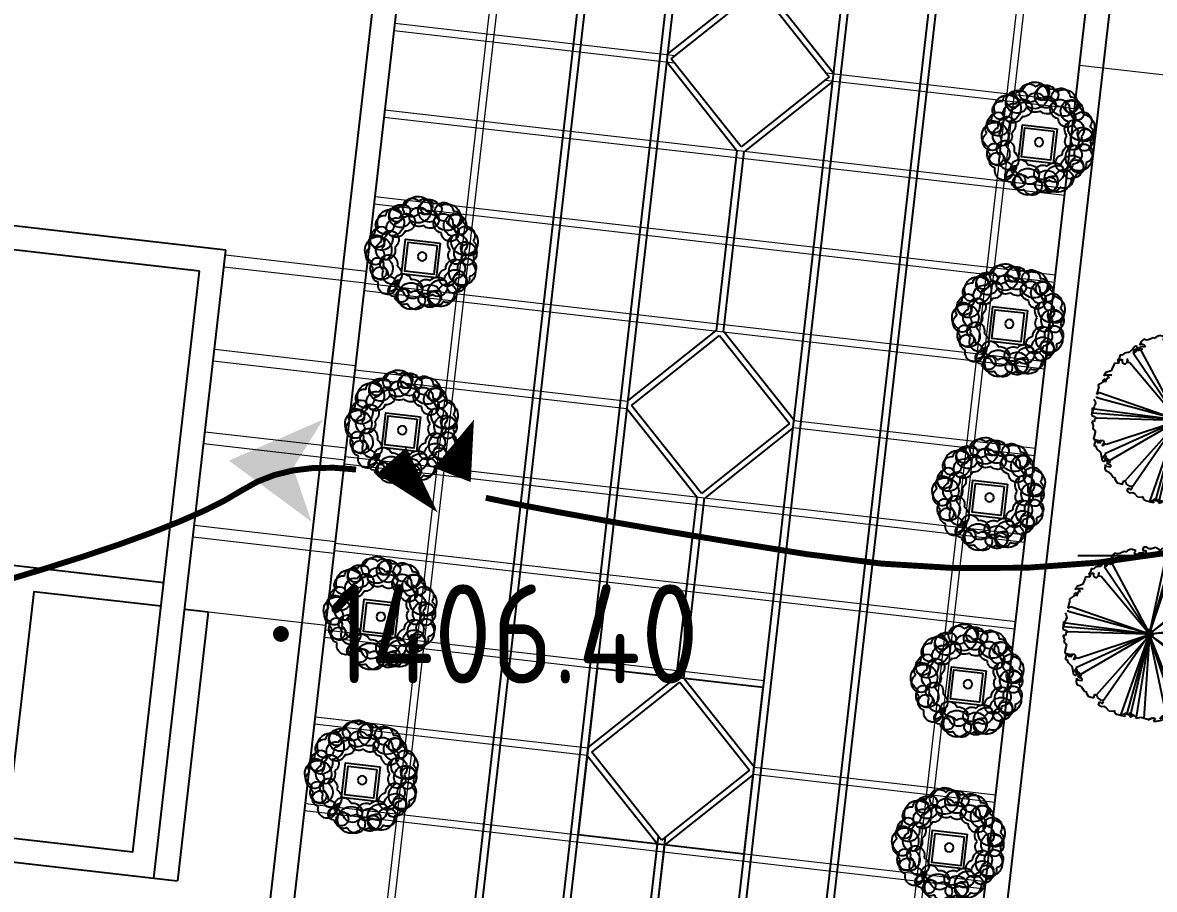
# Model space of a CAD drawing. Extents: x -2226 to 12369489, y -12501589 to 2275.
# Drawn here: x 5664000.35 to 5664028.94, y -6547815.84 to -6547793.95 of the extents above; entities that cross this region are included whole.
import ezdxf
from ezdxf.enums import TextEntityAlignment as Align

# ---------------------------------------------------------------- set-up
doc = ezdxf.new("R2010")
doc.units = 0
doc.header["$LTSCALE"] = 1000
doc.header["$MEASUREMENT"] = 0
doc.layers.get('0').update_dxf_attribs({"linetype": 'CONTINUOUS'})
for name, color, linetype in [('0-road', 33, 'CONTINUOUS'), ('0-tree', 93, 'CONTINUOUS'), ('PUB_DIM', 3, 'CONTINUOUS'), ('WALL', 2, 'CONTINUOUS'), ('周边地形图', 8, 'CONTINUOUS'), ('绿化', 3, 'CONTINUOUS'), ('铺地', 25, 'CONTINUOUS')]:
    doc.layers.add(name, color=color, linetype=linetype)
doc.layers.add('COLUMN', color=7, linetype='CONTINUOUS', lineweight=13)
doc.styles.get("Standard").update_dxf_attribs({"font": 'GBENOR', "bigfont": 'GBCBIG'})

# ---------------------------------------------------------------- blocks, each defined once
blk = doc.blocks.new('gc090')
for points in [[(1.066664264448598, 1.447248345289473, 0, 1, 0), (0.5202711593830847, 0.0485314846702292, 1, 1, 0)], [(-1.015866279920209, 0.4106730617907255, 1, 0, 0), (0.1514897088177749, -0.9020290652614376, 0, 0, 0)]]:
    blk.add_lwpolyline(points, format="xyseb")
blk = doc.blocks.new('ERE3R23')
at = {"layer": 'WALL', "color": 6, "ltscale": 10}
for p, q in [((3909156.657312316, -5838276.595618523), (3909156.657312316, -5831436.595620965)), ((3909756.657312316, -5831436.595620965), (3909156.657312316, -5831436.595620965)), ((3909756.657312316, -5838276.595618523), (3909156.657312316, -5838276.595618523))]:
    blk.add_line(p, q, dxfattribs=at)
at = {"layer": 'WALL', "ltscale": 10}
for points in [[(3909756.657312316, -5847396.595620965), (3953196.657312316, -5847396.595620965), (3953196.657312316, -5831436.595620965), (3909756.657312316, -5831436.595620965)], [(3910356.657312316, -5846796.595620965), (3952596.657312316, -5846796.595620965), (3952596.657312316, -5832036.595620965), (3910356.657312316, -5832036.595620965)]]:
    blk.add_lwpolyline(points, close=True, dxfattribs=at)
for points in [[(3910356.657312316, -5838276.595618523), (3913596.657311929, -5838276.595617685), (3913596.657311929, -5832036.595620967)], [(3910356.657312471, -5838876.595618521), (3914196.657311929, -5838876.595617531), (3914196.657311929, -5832036.595620967)]]:
    blk.add_lwpolyline(points, dxfattribs=at)
blk = doc.blocks.new('M_F22')
for centre, radius, start, end in [((-63.34145785952932, 1990.760850490929), 399.1434447293365, 151.7015353360427, 229.7405671459406), ((-591.4700567926375, 1890.7689324151), 338.912409155523, 322.8639188083236, 58.57818367365975), ((523.0495755705887, 1763.658167623376), 485.6592443762568, 130.7089921054097, 219.10644217024), ((-283.6855240719487, 1835.547834289187), 572.5796647333053, 318.6570906337551, 31.15834364189467), ((661.9452475016843, 1865.323811889553), 306.5997425824958, 123.4612985024885, 215.4329496141702), ((307.0461035851295, 1931.439310665169), 265.5436950263019, 293.311450122148, 45.58279799451165), ((1256.882555320011, 1577.796670088006), 399.1434447293365, 111.7015353360428, 189.7405671459405), ((788.0390108358953, 1840.67293641057), 338.912409155523, 282.8639188083236, 18.57818367365972), ((-744.959601780316, 1661.440270665494), 485.6592443762568, 170.7089921054097, 259.10644217024), ((-1409.164328765506, 1197.951623940767), 572.5796647333053, 358.6570906337551, 71.15834364189467), ((-703.9087605633866, 1828.601089484451), 306.5997425824958, 163.4612985024885, 255.4329496141703), ((-1018.275501261847, 1651.123727326208), 265.5436950263019, 333.3114501221481, 85.58279799451168), ((-242.4975517759194, 1523.051748929007), 416.5522836812144, 160.5035450346598, 255.3284718856752), ((-683.6926049407666, 1289.293141864633), 375.9275563291936, 333.2487959694927, 82.58322095084212), ((819.0034097671414, 1334.670028943961), 416.5522836812144, 120.5035450346597, 215.3284718856752), ((330.7712544366623, 1439.195260583816), 375.9275563291936, 293.2487959694926, 42.58322095084213), ((1560.105357205579, 1026.901031033063), 485.6592443762568, 90.70899210540966, 179.1064421702401), ((988.3202039083372, 1600.531037027409), 572.5796647333053, 278.6570906337551, 351.1583436418947), ((-1680.436397550544, 1042.413355320619), 338.912409155523, 2.863918808323603, 98.57818367365977), ((-1340.139985314486, 1458.48612796182), 399.1434447293365, 191.7015353360428, 269.7405671459406), ((1731.855031222188, 1015.501016172507), 306.5997425824958, 83.46129850248845, 175.4329496141702), ((1502.484737607268, 1294.273199342584), 265.5436950263019, 253.311450122148, 5.582797994511651), ((-1861.492169144945, -13.91924038396973), 572.5796647333053, 38.6570906337551, 111.1583436418946), ((-1650.606588224796, 768.076230950115), 485.6592443762568, 210.7089921054097, 299.1064421702401), ((-1853.347368535502, 584.4892262284848), 265.5436950263019, 13.31145012214801, 125.5827979945117), ((-1726.608723049899, 922.5158190856893), 306.5997425824958, 203.4612985024885, 295.4329496141703), ((-1364.461782560134, 522.3766567105631), 375.9275563291936, 13.24879596949258, 122.5832209508421), ((-1176.743899876633, 985.0408526290413), 416.5522836812144, 200.5035450346598, 295.3284718856752), ((1511.070887328209, 508.0415937736834), 416.5522836812144, 80.50354503465977, 175.3284718856751), ((1204.250881684096, 901.9421470038797), 375.9275563291936, 253.2487959694925, 2.583220950842076), ((2002.784565676087, 412.8241167091037), 399.1434447293365, 71.70153533604275, 149.7405671459405), ((1812.603180881673, 915.5658414856733), 338.912409155523, 242.8639188083236, 338.5781836736597), ((-1969.320557950446, -307.438791260196), 338.912409155523, 42.8639188083236, 138.5781836736597), ((1880.957817603452, -204.0942863641103), 485.6592443762568, 50.70899210540971, 139.10644217024), ((1811.667238714257, 602.868204357961), 572.5796647333053, 238.6570906337551, 311.1583436418947), ((-1976.084805672904, 230.0297618530894), 399.1434447293365, 231.7015353360428, 309.7405671459406), ((-1392.996813633395, -502.7054468482528), 375.9275563291936, 53.2487959694926, 162.5832209508421), ((-1546.59138543942, -27.62138162141491), 416.5522836812144, 240.5035450346598, 335.3284718856752), ((1509.878816726235, -570.044925083479), 416.5522836812144, 40.50354503465976, 135.3284718856751), ((1528.035451253494, -71.07949757117603), 375.9275563291936, 213.2487959694925, 322.5832209508421), ((2005.197912573898, -323.2257669405809), 306.5997425824958, 43.46129850248848, 135.4329496141702), ((2008.681378621226, 37.76249749718409), 265.5436950263019, 213.311450122148, 325.5827979945117), ((-1807.430090205194, -769.3740554932301), 265.5436950263019, 53.31145012214799, 165.5827979945116), ((-1927.621960637076, -428.9646316283178), 306.5997425824958, 243.4612985024885, 335.4329496141703), ((-1429.019821572033, -1233.016913520245), 572.5796647333053, 78.65709063375512, 151.1583436418946), ((-1770.12909401386, -498.4189892384019), 485.6592443762568, 250.7089921054097, 339.10644217024), ((-755.9458408475948, -1306.305860864071), 375.9275563291936, 93.24879596949259, 202.5832209508421), ((-1178.984259485183, -1041.099040416142), 416.5522836812144, 280.5035450346598, 15.32847188567515), ((1335.476523908404, -1353.33139443172), 485.6592443762568, 10.70899210540965, 99.10644217024), ((1801.102351632984, -690.6231373395566), 572.5796647333053, 198.6570906337551, 271.1583436418947), ((1825.348733228715, -959.0532045076396), 399.1434447293365, 31.70153533604279, 109.7405671459405), ((2002.817491363352, -451.6844622521457), 338.912409155523, 202.8639188083235, 298.5781836736597), ((-1322.950429105582, -1527.176686733568), 338.912409155523, 82.86391880832356, 178.5781836736597), ((-1673.610269904053, -1119.799862553904), 399.1434447293365, 271.7015353360428, 349.7405671459406), ((-314.1059039597494, -1888.912044869343), 572.5796647333053, 118.657090633755, 191.1583436418947), ((-1047.601210358003, -1545.438200871998), 485.6592443762568, 290.7089921054097, 19.10644217024007), ((248.6079063411708, -1512.411020285057), 375.9275563291936, 133.2487959694925, 242.5832209508421), ((-245.9299819864427, -1581.174662973339), 416.5522836812144, 320.5035450346597, 55.32847188567521), ((1150.622564661866, -1024.582030306177), 375.9275563291936, 173.2487959694926, 282.5832209508421), ((815.9849811374115, -1395.140863893161), 416.5522836812144, 0.5035450346598049, 95.32847188567516), ((1588.780992609066, -1250.157471742554), 265.5436950263019, 173.3114501221479, 285.5827979945117), ((1354.073718600524, -1524.45139683185), 306.5997425824958, 3.461298502488472, 95.43294961417021), ((-902.0088718942461, -1776.978441917876), 265.5436950263019, 93.31145012214799, 205.5827979945117), ((-1212.892146021509, -1593.467539114485), 306.5997425824958, 283.4612985024885, 15.43294961417022), ((-43.76977786599672, -2046.071412853038), 338.912409155523, 122.8639188083236, 218.5781836736599), ((-574.2475754203368, -1959.402461765407), 399.1434447293365, 311.7015353360428, 29.74056714594054), ((439.2596363933662, -1966.854642141683), 265.5436950263019, 133.311450122148, 245.5827979945116), ((83.15069729284369, -2026.109051828811), 306.5997425824958, 323.4612985024885, 55.43294961417029), ((961.5689707017407, -1674.704013214054), 572.5796647333053, 158.6570906337551, 231.1583436418947), ((178.8982364843505, -1883.069478553792), 485.6592443762568, 330.7089921054097, 59.10644217024003), ((1269.678553103553, -1621.326361720988), 338.912409155523, 162.8639188083236, 258.5781836736597), ((807.599255818026, -1895.91864851171), 399.1434447293365, 351.7015353360428, 69.7405671459406)]:
    blk.add_arc(centre, radius, start, end)
at = {"width": 0.8, "flags": 9}
for tag in ['XSIZE', 'YSIZE']:
    blk.add_attdef(tag, (0, 0), '', height=0.5, dxfattribs=at)
blk = doc.blocks.new('A$C09D159C6')
at = {"layer": '绿化'}
blk.add_circle((1903.101932018995, 1788.227342456579), 148.333194732666, dxfattribs=at)
at = {"layer": '绿化', "xscale": 0.8, "yscale": 0.8, "zscale": 0.8}
blk.add_blockref('M_F22', (1778.763740301132, 1805.930220544338), dxfattribs=at)
blk = doc.blocks.new('A$C524062A7')
at = {"layer": '铺地', "elevation": -60360.85921446711}
for points in [[(1498.776501953602, 1129.674782216549), (2674.560719698668, 1369.531975567341), (2434.703526347876, 2545.31619335711), (1258.919308573007, 2305.458999976516)], [(1576.770420640707, 1247.64489980042), (2556.590602070093, 1447.525894269347), (2356.709607601166, 2427.346075743437), (1376.889426141977, 2227.465081274509)]]:
    blk.add_lwpolyline(points, close=True, dxfattribs=at)
at = {"layer": '绿化'}
blk.add_blockref('A$C09D159C6', (0.0035800039768219, -0.0011771768331528, -60360.85921446711), dxfattribs=at)
blk = doc.blocks.new('wqeqweq')
at = {"layer": '0-tree', "color": 76}
for p, q in [((164421.3366573162, -121680.9887947241), (164338.7342373141, -121701.6253756217)), ((164338.7342373141, -121701.6253756217), (164338.7342373141, -121784.1701904955)), ((164338.7342373141, -121784.1701904955), (164390.3594534814, -121784.1701904955)), ((164390.3594534814, -121784.1701904955), (164411.0100584817, -121753.2168278852)), ((164411.0100584817, -121753.2168278852), (164441.9872623171, -121815.1250618484)), ((164483.2884723181, -121701.6253756217), (164421.3366573162, -121680.9887947241)), ((164545.2428799883, -121691.3070851707), (164483.2884723181, -121701.6253756217)), ((164638.1718988256, -121629.3988512032), (164545.2428799883, -121691.3070851707)), ((164741.4275164969, -121650.0354321051), (164638.1718988256, -121629.3988512032)), ((164762.0781214977, -121680.9887947241), (164741.4275164969, -121650.0354321051)), ((164803.3793314994, -121608.7622702969), (164762.0781214977, -121680.9887947241)), ((164855.0071403344, -121598.4439798503), (164803.3793314994, -121608.7622702969)), ((164978.9107703382, -121598.4439798503), (164855.0071403344, -121598.4439798503)), ((165083.5171683241, -123762.9735811122), (164947.9361591717, -121608.7622702969)), ((164947.9361591717, -121608.7622702969), (164968.5867641726, -121650.0354321051)), ((164968.5867641726, -121650.0354321051), (165030.5385791739, -121660.3537225604)), ((165061.5157830093, -121608.7622702969), (164978.9107703382, -121598.4439798503)), ((165030.5385791739, -121660.3537225604), (165061.5157830093, -121691.3070851707)), ((165040.8651780085, -121639.7171416585), (165061.5157830093, -121608.7622702969)), ((165040.8651780085, -121691.3070851707), (165040.8651780085, -121639.7171416585)), ((165092.4929868447, -121680.9887947241), (165040.8651780085, -121691.3070851707)), ((165061.5157830093, -121691.3070851707), (165092.4929868447, -121691.3070851707)), ((165083.5171683241, -123762.9735811122), (165185.4220056814, -121629.3988512032)), ((165092.4929868447, -121691.3070851707), (165083.5171683241, -123762.9735811122)), ((165123.4675980106, -121660.3537225604), (165092.4929868447, -121680.9887947241)), ((165154.444801846, -121691.3070851707), (165123.4675980106, -121660.3537225604)), ((165144.1182030114, -121732.580246979), (165154.444801846, -121691.3070851707)), ((165185.4220056814, -121629.3988512032), (165257.7004195173, -121680.9887947241)), ((165257.7004195173, -121680.9887947241), (165195.7460118466, -121701.6253756217)), ((165195.7460118466, -121701.6253756217), (165247.3738206827, -121711.943666077)), ((165247.3738206827, -121711.943666077), (165329.9788333538, -121670.6705042688)), ((165329.9788333538, -121670.6705042688), (165350.629438354, -121650.0354321051)), ((165350.629438354, -121650.0354321051), (165453.8824633576, -121701.6253756217)), ((165453.8824633576, -121701.6253756217), (165515.8368710278, -121701.6253756217)), ((165515.8368710278, -121701.6253756217), (165536.4874760281, -121701.6253756217)), ((165536.4874760281, -121701.6253756217), (165660.3936987007, -121701.6253756217)), ((165722.3455137021, -121753.2168278852), (165639.7430936999, -121680.9887947241)), ((165639.7430936999, -121680.9887947241), (165732.6721125372, -121753.2168278852)), ((165660.3936987007, -121701.6253756217), (165722.3455137021, -121753.2168278852)), ((165732.6721125372, -121753.2168278852), (165753.3227175375, -121773.8519000446)), ((165753.3227175375, -121773.8519000446), (165804.9505263737, -121773.8519000446)), ((165804.9505263737, -121773.8519000446), (165784.2973287034, -121691.3070851707)), ((165784.2973287034, -121691.3070851707), (165856.5757425399, -121711.943666077)), ((165856.5757425399, -121711.943666077), (165980.4819652126, -121773.8519000446)), ((165980.4819652126, -121773.8519000446), (166032.1097740482, -121897.6698767223)), ((163688.2285127876, -122042.1229255636), (163646.9273027864, -122104.0326682781)), ((163760.5069266234, -122042.1229255636), (163688.2285127876, -122042.1229255636)), ((163812.1347354591, -122021.4863446617), (163760.5069266234, -122042.1229255636)), ((163905.0637542964, -121938.9415297922), (163812.1347354591, -122021.4863446617)), ((163967.0155692982, -121938.9415297922), (163905.0637542964, -121938.9415297922)), ((164049.6205819687, -121835.7616427547), (163967.0155692982, -121907.9881671732)), ((163967.0155692982, -121907.9881671732), (163967.0155692982, -121938.9415297922)), ((164142.549600806, -121835.7616427547), (164049.6205819687, -121835.7616427547)), ((164183.8508108071, -121835.7616427547), (164142.549600806, -121835.7616427547)), ((164163.2002058068, -121856.3967149184), (164183.8508108071, -121835.7616427547)), ((164173.5268046409, -121928.6247480795), (164163.2002058068, -121856.3967149184)), ((164245.802625809, -121918.3064576286), (164173.5268046409, -121928.6247480795)), ((164266.4558234782, -121877.0332958203), (164245.802625809, -121918.3064576286)), ((164380.0354473157, -121835.7616427547), (164266.4558234782, -121877.0332958203)), ((164421.3366573162, -121856.3967149184), (164380.0354473157, -121835.7616427547)), ((164441.9872623171, -121815.1250618484), (164421.3366573162, -121825.4433523038)), ((164421.3366573162, -121825.4433523038), (164421.3366573162, -121856.3967149184)), ((166310.8968305589, -121990.532982047), (165083.5171683241, -123762.9735811122)), ((165083.5171683241, -123762.9735811122), (166383.1752443954, -122062.7595064699)), ((166032.1097740482, -121897.6698767223), (165928.8541563763, -121794.4884809465)), ((165928.8541563763, -121794.4884809465), (165959.8313602118, -121877.0332958203)), ((165959.8313602118, -121877.0332958203), (166063.086977883, -121918.3064576286)), ((166063.086977883, -121918.3064576286), (166176.6666017211, -121980.2146915961)), ((166176.6666017211, -121980.2146915961), (166197.3172067214, -121959.5781106942)), ((166197.3172067214, -121959.5781106942), (166310.8968305589, -121990.532982047)), ((166300.5728243927, -122031.8046351127), (166228.2944105568, -121969.8964011451)), ((166228.2944105568, -121969.8964011451), (166228.2944105568, -122021.4863446617)), ((166228.2944105568, -122021.4863446617), (166310.8968305589, -122104.0326682781)), ((166331.5474355597, -122093.7143778228), (166300.5728243927, -122031.8046351127)), ((166383.1752443954, -122062.7595064699), (166383.1752443954, -122145.3043213438)), ((163492.0438762789, -122351.6671128909), (163430.092061277, -122465.1652903794)), ((163533.3476789483, -122269.1222980214), (163492.0438762789, -122351.6671128909)), ((163512.6944812797, -122372.3021850503), (163584.9728951157, -122331.030531989)), ((163584.9728951157, -122258.8040075661), (163533.3476789483, -122269.1222980214)), ((163533.3476789483, -122454.8485086667), (163646.9273027864, -122279.4405884724)), ((163584.9728951157, -122331.030531989), (163584.9728951157, -122258.8040075661)), ((163646.9273027864, -122351.6671128909), (163595.2994939508, -122361.9854033462)), ((163646.9273027864, -122104.0326682781), (163626.2766977856, -122207.2125553069)), ((163626.2766977856, -122207.2125553069), (163646.9273027864, -122165.9409022413)), ((163646.9273027864, -122165.9409022413), (163708.8791177878, -122176.2591926967)), ((163646.9273027864, -122279.4405884724), (165083.5171683241, -123762.9735811122)), ((163729.5297227881, -122289.7573701808), (163646.9273027864, -122351.6671128909)), ((163760.5069266234, -122227.8491362132), (163657.2513089521, -122238.1674266642)), ((163657.2513089521, -122238.1674266642), (163657.2513089521, -122269.1222980214)), ((163657.2513089521, -122269.1222980214), (163657.2513089521, -122289.7573701808)), ((163657.2513089521, -122289.7573701808), (163729.5297227881, -122289.7573701808)), ((163708.8791177878, -122176.2591926967), (163770.833525458, -122186.5774831476)), ((163770.833525458, -122186.5774831476), (163760.5069266234, -122227.8491362132)), ((166310.8968305589, -122104.0326682781), (166434.8030532311, -122186.5774831476)), ((166465.7802570659, -122165.9409022413), (166331.5474355597, -122093.7143778228)), ((166383.1752443954, -122145.3043213438), (166465.7802570659, -122186.5774831476)), ((166434.8030532311, -122186.5774831476), (166527.7320720678, -122279.4405884724)), ((166486.4308620673, -122196.894264856), (166465.7802570659, -122165.9409022413)), ((166465.7802570659, -122186.5774831476), (166558.7092759032, -122248.4857171151)), ((166569.0332820689, -122217.5308457623), (166486.4308620673, -122196.894264856)), ((166527.7320720678, -122279.4405884724), (166600.0104859043, -122310.3939510871)), ((166558.7092759032, -122248.4857171151), (166569.0332820689, -122217.5308457623)), ((166600.0104859043, -122310.3939510871), (166630.9876897396, -122289.7573701808)), ((166630.9876897396, -122289.7573701808), (166775.544517412, -122403.2570564075)), ((163275.2112274384, -122578.6649766018), (163223.5834186022, -122578.6649766018)), ((163223.5834186022, -122578.6649766018), (163223.5834186022, -122681.8463723819)), ((163316.512437439, -122516.7567426386), (163275.2112274384, -122578.6649766018)), ((163399.1148574422, -122475.4835808304), (163316.512437439, -122516.7567426386)), ((163430.092061277, -122465.1652903794), (163399.1148574422, -122475.4835808304)), ((163450.7426662779, -122650.891501029), (163419.7654624425, -122630.2564288609)), ((163419.7654624425, -122630.2564288609), (163440.4186601116, -122712.8012437348)), ((163553.9982839491, -122434.2119277648), (163512.6944812797, -122372.3021850503)), ((165083.5171683241, -123762.9735811122), (163533.3476789483, -122454.8485086667)), ((163584.9728951157, -122392.9387659566), (163553.9982839491, -122434.2119277648)), ((163595.2994939508, -122361.9854033462), (163584.9728951157, -122392.9387659566)), ((166775.544517412, -122403.2570564075), (166806.5191285785, -122527.0750330895)), ((166806.5191285785, -122527.0750330895), (166909.7747462504, -122692.1646628328)), ((163140.9784059318, -122867.5725830315), (163120.3278009309, -122991.3890509666)), ((163244.234023603, -122805.6643490596), (163140.9784059318, -122826.2994212189)), ((163140.9784059318, -122826.2994212189), (163140.9784059318, -122867.5725830315)), ((163244.234023603, -122712.8012437348), (163192.6062147674, -122712.8012437348)), ((163192.6062147674, -122712.8012437348), (163244.234023603, -122805.6643490596)), ((163202.932813602, -122743.7546063494), (163306.1858386049, -122671.5280819266)), ((163223.5834186022, -122681.8463723819), (163202.932813602, -122743.7546063494)), ((163244.234023603, -122774.7094777067), (163244.234023603, -122712.8012437348)), ((163306.1858386049, -122671.5280819266), (163326.8364436057, -122754.0728968004)), ((163326.8364436057, -122754.0728968004), (163409.4414562768, -122774.7094777067)), ((163409.4414562768, -122774.7094777067), (163450.7426662779, -122702.4829532838)), ((163440.4186601116, -122712.8012437348), (163512.6944812797, -122702.4829532838)), ((163450.7426662779, -122702.4829532838), (163450.7426662779, -122650.891501029)), ((163512.6944812797, -122702.4829532838), (165083.5171683241, -123762.9735811122)), ((166909.7747462504, -122692.1646628328), (166858.1469374142, -122671.5280819266)), ((166858.1469374142, -122671.5280819266), (166858.1469374142, -122692.1646628328)), ((166858.1469374142, -122692.1646628328), (166899.4481474152, -122795.3460586086)), ((166899.4481474152, -122795.3460586086), (166920.098752416, -122815.9811307679)), ((166920.098752416, -122815.9811307679), (166982.0531600863, -122754.0728968004)), ((166971.7265612522, -122898.5259456418), (166930.4253512507, -122785.0277681576)), ((167044.0049750882, -122970.7539788029), (166971.7265612522, -122898.5259456418)), ((166982.0531600863, -122754.0728968004), (167013.0277712534, -122805.6643490596)), ((167013.0277712534, -122805.6643490596), (167033.6809689225, -122877.8908734781)), ((167033.6809689225, -122877.8908734781), (167044.0049750882, -123001.7073414132)), ((162996.4215782588, -123115.2070276486), (162975.7709732585, -123208.0701329691)), ((162975.7709732585, -123208.0701329691), (162986.0975720931, -123177.1152616118)), ((162986.0975720931, -123177.1152616118), (163161.6290109326, -123135.8436085462)), ((163120.3278009309, -123032.6622127748), (162996.4215782588, -123115.2070276486)), ((163161.6290109326, -123135.8436085462), (163037.7253809288, -123166.7969711608)), ((163037.7253809288, -123166.7969711608), (163110.0012020963, -123208.0701329691)), ((163110.0012020963, -123208.0701329691), (163099.6771959306, -123239.0250043263)), ((163120.3278009309, -122991.3890509666), (163120.3278009309, -123032.6622127748)), ((165083.5171683241, -123762.9735811122), (167044.0049750882, -122970.7539788029)), ((167147.2605927601, -123084.252156287), (165083.5171683241, -123762.9735811122)), ((167044.0049750882, -123001.7073414132), (167064.655580089, -123084.252156287)), ((167064.655580089, -123084.252156287), (167126.6099877593, -123094.570446738)), ((167126.6099877593, -123104.8887371933), (167085.3061850898, -123197.7518425181)), ((167085.3061850898, -123197.7518425181), (167126.6099877593, -123228.706713871)), ((167126.6099877593, -123094.570446738), (167147.2605927601, -123084.252156287)), ((162996.4215782588, -123362.8414722614), (162893.1685532563, -123476.3411584881)), ((162893.1685532563, -123476.3411584881), (162924.1431644229, -123507.296029841)), ((163017.0721832596, -123269.9783669366), (162975.7709732585, -123321.5698191958)), ((162975.7709732585, -123321.5698191958), (162996.4215782588, -123362.8414722614)), ((163048.0493870944, -123352.5231818104), (163017.0721832596, -123269.9783669366)), ((163058.375985929, -123259.6600764856), (163048.0493870944, -123352.5231818104)), ((163099.6771959306, -123239.0250043263), (163058.375985929, -123239.0250043263)), ((163058.375985929, -123239.0250043263), (163058.375985929, -123259.6600764856)), ((167126.6099877593, -123228.706713871), (167167.9111977608, -123249.3417860303)), ((167167.9111977608, -123249.3417860303), (167136.9339939255, -123373.1597627167)), ((167136.9339939255, -123373.1597627167), (167157.5845989263, -123424.749706229)), ((167157.5845989263, -123424.749706229), (167167.9111977608, -123538.24939246)), ((167281.4908215979, -123445.3862871352), (167167.9111977608, -123589.8408447148)), ((167178.2377965949, -123455.7045775862), (167281.4908215979, -123445.3862871352)), ((167178.2377965949, -123558.8859733619), (167178.2377965949, -123455.7045775862)), ((162924.1431644229, -123507.296029841), (162924.1431644229, -123631.1124977804)), ((162924.1431644229, -123631.1124977804), (162924.1431644229, -123703.3390222033)), ((162924.1431644229, -123703.3390222033), (162986.0975720931, -123641.4307882314)), ((162955.1203682577, -123785.8838370728), (162944.7937694231, -123754.9304744581)), ((165083.5171683241, -123762.9735811122), (162955.1203682577, -123785.8838370728)), ((165083.5171683241, -123762.9735811122), (162955.1203682577, -124188.2911297249)), ((162975.7709732585, -124074.7914434982), (165083.5171683241, -123762.9735811122)), ((162986.0975720931, -123641.4307882314), (165083.5171683241, -123762.9735811122)), ((165040.5877624735, -123787.6128560634), (163064.9665493835, -124290.4782641464)), ((163512.6944812797, -124848.651157445), (165083.5171683241, -123788.1605296166)), ((165083.5171683241, -123788.1605296166), (163533.3476789483, -125096.2856020622)), ((163646.9273027864, -125271.6935222564), (165083.5171683241, -123788.1605296166)), ((165105.8193031917, -123778.2993881646), (164211.1982786724, -125622.1397207195)), ((165083.5171683241, -123788.1605296166), (164947.9361591717, -125942.3718404319)), ((165092.4929868447, -125859.8270255581), (165083.5171683241, -123788.1605296166)), ((165083.5171683241, -123788.1605296166), (165185.4220056814, -125921.7352595256)), ((166310.8968305589, -125560.6011286818), (165083.5171683241, -123788.1605296166)), ((165083.5171683241, -123788.1605296166), (166383.1752443954, -125488.3746042589)), ((167147.2605927601, -124466.8819544418), (165083.5171683241, -123788.1605296166)), ((165083.5171683241, -123788.1605296166), (167044.0049750882, -124580.380131926)), ((165087.1806089854, -123778.2993881646), (165534.4911212447, -125864.2612199739)), ((167167.9111977608, -123538.24939246), (167136.9339939255, -123662.0673691377)), ((167136.9339939255, -123662.0673691377), (167167.9111977608, -123672.3856595887)), ((167167.9111977608, -123672.3856595887), (167178.2377965949, -123558.8859733619)), ((167167.9111977608, -123589.8408447148), (167188.5618027611, -123672.3856595887)), ((167188.5618027611, -123672.3856595887), (167260.8402165976, -123796.2021275281)), ((162893.1685532563, -123837.475289332), (162934.4697632575, -123878.7469423976)), ((162955.1203682577, -124095.4280244001), (162913.8191582566, -124064.4731530428)), ((162913.8191582566, -124064.4731530428), (162934.4697632575, -124157.3362583676)), ((162934.4697632575, -123878.7469423976), (162965.4469670928, -123950.9749755631)), ((162955.1203682577, -124023.2014999816), (162944.7937694231, -124074.7914434982)), ((162944.7937694231, -124074.7914434982), (162975.7709732585, -124074.7914434982)), ((162965.4469670928, -123950.9749755631), (162955.1203682577, -123992.2466286243)), ((162955.1203682577, -123992.2466286243), (162955.1203682577, -124023.2014999816)), ((165077.8625582167, -123824.8622014307), (164425.5341876996, -125733.8877568214)), ((165087.1806089854, -123796.9248152196), (166056.3538176588, -125631.4531886182)), ((165087.1806089854, -123806.2367743714), (165338.793906424, -125882.8851382906)), ((167260.8402165976, -123796.2021275281), (167157.5845989263, -123889.0652328486)), ((167157.5845989263, -123889.0652328486), (167167.9111977608, -123992.2466286243)), ((167167.9111977608, -123992.2466286243), (167260.8402165976, -124012.8832095262)), ((167260.8402165976, -124012.8832095262), (167260.8402165976, -124085.1097339491)), ((162934.4697632575, -124157.3362583676), (162944.7937694231, -124250.1993636924)), ((162944.7937694231, -124250.1993636924), (163017.0721832596, -124260.5176541434)), ((162955.1203682577, -124147.0179679167), (162955.1203682577, -124095.4280244001)), ((162955.1203682577, -124188.2911297249), (162955.1203682577, -124147.0179679167)), ((163017.0721832596, -124260.5176541434), (163079.0265909298, -124281.1542350497)), ((163089.3505970956, -124291.4725255006), (163048.0493870944, -124301.790815956)), ((163048.0493870944, -124301.790815956), (163058.375985929, -124394.6524125338)), ((163079.0265909298, -124281.1542350497), (163089.3505970956, -124291.4725255006)), ((167167.9111977608, -124167.6545488229), (167136.9339939255, -124177.9728392695)), ((167136.9339939255, -124177.9728392695), (167136.9339939255, -124343.0624690172)), ((167136.9339939255, -124343.0624690172), (167157.5845989263, -124343.0624690172)), ((167157.5845989263, -124343.0624690172), (167219.5390065965, -124312.10759766)), ((167260.8402165976, -124085.1097339491), (167167.9111977608, -124167.6545488229)), ((167219.5390065965, -124312.10759766), (167178.2377965949, -124415.2889934401)), ((163027.3987820942, -124384.3356308254), (162996.4215782588, -124404.9707029848)), ((162996.4215782588, -124404.9707029848), (163058.375985929, -124487.5155178586)), ((163058.375985929, -124394.6524125338), (163027.3987820942, -124384.3356308254)), ((163058.375985929, -124487.5155178586), (163068.6999920953, -124570.0603327281)), ((163068.6999920953, -124570.0603327281), (163099.6771959306, -124570.0603327281)), ((163099.6771959306, -124570.0603327281), (163140.9784059318, -124601.0152040853)), ((163140.9784059318, -124601.0152040853), (163151.3050047658, -124642.2883658935)), ((163151.3050047658, -124642.2883658935), (163151.3050047658, -124735.1514712183)), ((167044.0049750882, -124580.380131926), (166971.7265612522, -124652.608165087)), ((167033.6809689225, -124673.2432372508), (167044.0049750882, -124549.4267693157)), ((167044.0049750882, -124549.4267693157), (167064.655580089, -124466.8819544418)), ((167064.655580089, -124466.8819544418), (167126.6099877593, -124456.5636639909)), ((167136.9339939255, -124446.243864793), (167095.6327839244, -124425.6072838911)), ((167095.6327839244, -124425.6072838911), (167095.6327839244, -124487.5155178586)), ((167126.6099877593, -124456.5636639909), (167147.2605927601, -124466.8819544418)), ((167178.2377965949, -124415.2889934401), (167136.9339939255, -124446.243864793)), ((163151.3050047658, -124735.1514712183), (163161.6290109326, -124817.6962860878)), ((163161.6290109326, -124817.6962860878), (163357.8136474406, -124807.3779956368)), ((163223.5834186022, -124869.287738347), (163202.932813602, -124807.3795043794)), ((163202.932813602, -124807.3795043794), (163306.1858386049, -124879.6060288023)), ((163223.5834186022, -124972.4691341271), (163223.5834186022, -124869.287738347)), ((163306.1858386049, -124879.6060288023), (163326.8364436057, -124797.0612139284)), ((163326.8364436057, -124797.0612139284), (163409.4414562768, -124776.4246330222)), ((163357.8136474406, -124807.3779956368), (163337.1630424403, -124879.6045200597)), ((163409.4414562768, -124776.4246330222), (163450.7426662779, -124848.651157445)), ((163419.7654624425, -124920.8776818679), (163440.4186601116, -124838.3328669941)), ((163450.7426662779, -124900.2426096998), (163419.7654624425, -124920.8776818679)), ((163440.4186601116, -124838.3328669941), (163512.6944812797, -124848.651157445)), ((163450.7426662779, -124848.651157445), (163450.7426662779, -124900.2426096998)), ((166806.5191285785, -125024.0590776393), (166909.7747462504, -124858.969447896)), ((166858.1469374142, -124858.969447896), (166899.4481474152, -124755.7880521202)), ((166909.7747462504, -124858.969447896), (166858.1469374142, -124879.6060288023)), ((166858.1469374142, -124879.6060288023), (166858.1469374142, -124858.969447896)), ((166899.4481474152, -124755.7880521202), (166920.098752416, -124735.1529799609)), ((166920.098752416, -124735.1529799609), (166982.0531600863, -124797.0612139284)), ((166971.7265612522, -124652.608165087), (166930.4253512507, -124766.1063425712)), ((166982.0531600863, -124797.0612139284), (167013.0277712534, -124745.4697616693)), ((167013.0277712534, -124745.4697616693), (167033.6809689225, -124673.2432372508)), ((163275.2112274384, -124972.4691341271), (163223.5834186022, -124972.4691341271)), ((163316.512437439, -125034.3773680903), (163275.2112274384, -124972.4691341271)), ((163399.1148574422, -125075.6505298985), (163316.512437439, -125034.3773680903)), ((163430.092061277, -125085.9688203494), (163399.1148574422, -125075.6505298985)), ((163492.0438762789, -125199.4669978379), (163430.092061277, -125085.9688203494)), ((163533.3476789483, -125282.0118127074), (163492.0438762789, -125199.4669978379)), ((163553.9982839491, -125116.9221829641), (163512.6944812797, -125178.8319256742)), ((163512.6944812797, -125178.8319256742), (163584.9728951157, -125220.1035787398)), ((163533.3476789483, -125096.2856020622), (163646.9273027864, -125271.6935222564)), ((163584.9728951157, -125158.1953447723), (163553.9982839491, -125116.9221829641)), ((163595.2994939508, -125189.1487073826), (163584.9728951157, -125158.1953447723)), ((163646.9273027864, -125199.4669978379), (163595.2994939508, -125189.1487073826)), ((163729.5297227881, -125261.376740548), (163646.9273027864, -125199.4669978379)), ((166630.9876897396, -125261.376740548), (166775.544517412, -125147.8770543213)), ((166775.544517412, -125147.8770543213), (166806.5191285785, -125024.0590776393)), ((163584.9728951157, -125292.3301031627), (163533.3476789483, -125282.0118127074)), ((163584.9728951157, -125220.1035787398), (163584.9728951157, -125292.3301031627)), ((163646.9273027864, -125447.1014424507), (163626.2766977856, -125343.9215554219)), ((163626.2766977856, -125343.9215554219), (163646.9273027864, -125385.1932084875)), ((163646.9273027864, -125385.1932084875), (163708.8791177878, -125374.8749180322)), ((163688.2285127876, -125509.0111851652), (163646.9273027864, -125447.1014424507)), ((163657.2513089521, -125282.0118127074), (163657.2513089521, -125261.376740548)), ((163657.2513089521, -125261.376740548), (163729.5297227881, -125261.376740548)), ((163657.2513089521, -125312.9666840646), (163657.2513089521, -125282.0118127074)), ((163760.5069266234, -125323.2849745156), (163657.2513089521, -125312.9666840646)), ((163708.8791177878, -125374.8749180322), (163770.833525458, -125364.5566275812)), ((163770.833525458, -125364.5566275812), (163760.5069266234, -125323.2849745156)), ((166228.2944105568, -125529.6477660671), (166310.8968305589, -125447.1014424507)), ((166331.5474355597, -125457.419732906), (166300.5728243927, -125519.3294756162)), ((166310.8968305589, -125447.1014424507), (166434.8030532311, -125364.5566275812)), ((166465.7802570659, -125385.1932084875), (166331.5474355597, -125457.419732906)), ((166383.1752443954, -125405.8297893851), (166465.7802570659, -125364.5566275812)), ((166383.1752443954, -125488.3746042589), (166383.1752443954, -125405.8297893851)), ((166434.8030532311, -125364.5566275812), (166527.7320720678, -125271.6935222564)), ((166465.7802570659, -125364.5566275812), (166558.7092759032, -125302.6483936137)), ((166486.4308620673, -125354.2398458728), (166465.7802570659, -125385.1932084875)), ((166569.0332820689, -125333.6032649666), (166486.4308620673, -125354.2398458728)), ((166527.7320720678, -125271.6935222564), (166600.0104859043, -125240.7401596418)), ((166558.7092759032, -125302.6483936137), (166569.0332820689, -125333.6032649666)), ((166600.0104859043, -125240.7401596418), (166630.9876897396, -125261.376740548)), ((163760.5069266234, -125509.0111851652), (163688.2285127876, -125509.0111851652)), ((163812.1347354591, -125529.6477660671), (163760.5069266234, -125509.0111851652)), ((163905.0637542964, -125612.1925809366), (163812.1347354591, -125529.6477660671)), ((163967.0155692982, -125612.1925809366), (163905.0637542964, -125612.1925809366)), ((163967.0155692982, -125643.1459435556), (163967.0155692982, -125612.1925809366)), ((164049.6205819687, -125715.3724679741), (163967.0155692982, -125643.1459435556)), ((164142.549600806, -125715.3724679741), (164049.6205819687, -125715.3724679741)), ((164183.8508108071, -125715.3724679741), (164142.549600806, -125715.3724679741)), ((164173.5268046409, -125622.5093626493), (164163.2002058068, -125694.7373958104)), ((164163.2002058068, -125694.7373958104), (164183.8508108071, -125715.3724679741)), ((164245.802625809, -125632.8276531003), (164173.5268046409, -125622.5093626493)), ((164266.4558234782, -125674.1008149085), (164245.802625809, -125632.8276531003)), ((164380.0354473157, -125715.3724679741), (164266.4558234782, -125674.1008149085)), ((164338.7342373141, -125849.5087351071), (164338.7342373141, -125766.9639202333)), ((164338.7342373141, -125766.9639202333), (164390.3594534814, -125766.9639202333)), ((164421.3366573162, -125694.7373958104), (164380.0354473157, -125715.3724679741)), ((164390.3594534814, -125766.9639202333), (164411.0100584817, -125797.9172828436)), ((164411.0100584817, -125797.9172828436), (164441.9872623171, -125736.0090488804)), ((164421.3366573162, -125725.6907584251), (164421.3366573162, -125694.7373958104)), ((164441.9872623171, -125736.0090488804), (164421.3366573162, -125725.6907584251)), ((165732.6721125372, -125797.9172828436), (165753.3227175375, -125777.2822106842)), ((165753.3227175375, -125777.2822106842), (165804.9505263737, -125777.2822106842)), ((165804.9505263737, -125777.2822106842), (165784.2973287034, -125859.8270255581)), ((165856.5757425399, -125839.1904446518), (165980.4819652126, -125777.2822106842)), ((166032.1097740482, -125653.4642340066), (165928.8541563763, -125756.6456297823)), ((165928.8541563763, -125756.6456297823), (165959.8313602118, -125674.1008149085)), ((165959.8313602118, -125674.1008149085), (166063.086977883, -125632.8276531003)), ((165980.4819652126, -125777.2822106842), (166032.1097740482, -125653.4642340066)), ((166063.086977883, -125632.8276531003), (166176.6666017211, -125570.9194191327)), ((166176.6666017211, -125570.9194191327), (166197.3172067214, -125591.5560000347)), ((166197.3172067214, -125591.5560000347), (166310.8968305589, -125560.6011286818)), ((166300.5728243927, -125519.3294756162), (166228.2944105568, -125581.2377095837)), ((166228.2944105568, -125581.2377095837), (166228.2944105568, -125529.6477660671)), ((164421.3366573162, -125870.1453160047), (164338.7342373141, -125849.5087351071)), ((164483.2884723181, -125849.5087351071), (164421.3366573162, -125870.1453160047)), ((164545.2428799883, -125859.8270255581), (164483.2884723181, -125849.5087351071)), ((164638.1718988256, -125921.7352595256), (164545.2428799883, -125859.8270255581)), ((164741.4275164969, -125901.0986786237), (164638.1718988256, -125921.7352595256)), ((164762.0781214977, -125870.1453160047), (164741.4275164969, -125901.0986786237)), ((164803.3793314994, -125942.3718404319), (164762.0781214977, -125870.1453160047)), ((164855.0071403344, -125952.6901308785), (164803.3793314994, -125942.3718404319)), ((164978.9107703382, -125952.6901308785), (164855.0071403344, -125952.6901308785)), ((164947.9361591717, -125942.3718404319), (164968.5867641726, -125901.0986786237)), ((164968.5867641726, -125901.0986786237), (165030.5385791739, -125890.7803881684)), ((165061.5157830093, -125942.3718404319), (164978.9107703382, -125952.6901308785)), ((165030.5385791739, -125890.7803881684), (165061.5157830093, -125859.8270255581)), ((165092.4929868447, -125870.1453160047), (165040.8651780085, -125859.8270255581)), ((165040.8651780085, -125859.8270255581), (165040.8651780085, -125911.4169690703)), ((165040.8651780085, -125911.4169690703), (165061.5157830093, -125942.3718404319)), ((165061.5157830093, -125859.8270255581), (165092.4929868447, -125859.8270255581)), ((165123.4675980106, -125890.7803881684), (165092.4929868447, -125870.1453160047)), ((165154.444801846, -125859.8270255581), (165123.4675980106, -125890.7803881684)), ((165144.1182030114, -125818.5538637499), (165154.444801846, -125859.8270255581)), ((165185.4220056814, -125921.7352595256), (165257.7004195173, -125870.1453160047)), ((165195.7460118466, -125849.5087351071), (165247.3738206827, -125839.1904446518)), ((165257.7004195173, -125870.1453160047), (165195.7460118466, -125849.5087351071)), ((165247.3738206827, -125839.1904446518), (165329.9788333538, -125880.46360646)), ((165329.9788333538, -125880.46360646), (165350.629438354, -125901.0986786237)), ((165350.629438354, -125901.0986786237), (165453.8824633576, -125849.5087351071)), ((165453.8824633576, -125849.5087351071), (165515.8368710278, -125849.5087351071)), ((165515.8368710278, -125849.5087351071), (165536.4874760281, -125849.5087351071)), ((165536.4874760281, -125849.5087351071), (165660.3936987007, -125849.5087351071)), ((165722.3455137021, -125797.9172828436), (165639.7430936999, -125870.1453160047)), ((165639.7430936999, -125870.1453160047), (165732.6721125372, -125797.9172828436)), ((165660.3936987007, -125849.5087351071), (165722.3455137021, -125797.9172828436)), ((165784.2973287034, -125859.8270255581), (165856.5757425399, -125839.1904446518))]:
    blk.add_line(p, q, dxfattribs=at)
for centre, radius in [((165077.8625582167, -123768.9874290041), 85.85817349985658), ((165068.544507448, -123731.7380836411), 75.07916482772126), ((165055.9778429865, -123786.79511759), 34.94139404797555), ((165105.8193031917, -123778.2993881646), 75.1199433496623), ((165083.0297466368, -123766.5206349007), 42.83945055427304)]:
    blk.add_circle(centre, radius, dxfattribs=at)

msp = doc.modelspace()

# ---------------------------------------------------------------- hatches: boundary and pattern name
at = {"layer": 'PUB_DIM'}
msp.add_hatch(color=256, dxfattribs=at).paths.add_polyline_path([(5664007.18097409, -6547805.198660741), (5664007.940689718, -6547803.977814681), (5664005.558034633, -6547805.013649971), (5664007.646421851, -6547806.559172158)])

# ---------------------------------------------------------------- linework, layer by layer
at = {"color": 8, "linetype": 'Continuous'}
for p, q in [((5664002.877811443, -6547893.731310456), (5664015.91977694, -6547780.124498076)), ((5664003.060231335, -6547893.752252105), (5664016.102196833, -6547780.145439724)), ((5664005.117110113, -6547893.544802497), (5664018.108815653, -6547780.375797859)), ((5664005.299530006, -6547893.565744146), (5664018.291235546, -6547780.396739508)), ((5664009.49518754, -6547894.047402064), (5664022.486893079, -6547780.878397427)), ((5664009.677607432, -6547894.068343713), (5664022.669312973, -6547780.899339075)), ((5664011.449679788, -6547896.341804647), (5664024.675931793, -6547781.12969721)), ((5664011.632099681, -6547896.362746296), (5664024.858351686, -6547781.150638859))]:
    msp.add_line(p, q, dxfattribs=at)
msp.add_lwpolyline([(5664014.862226203, -6547810.266380031), (5664014.380568285, -6547814.462037564), (5664018.576225818, -6547814.943695483), (5664019.057883737, -6547810.748037949)], close=True, dxfattribs=at)
at = {"layer": 'COLUMN', "color": 8, "linetype": 'Continuous'}
for p, q in [((5664000.504486222, -6547895.085305729), (5664013.730738227, -6547779.873198292)), ((5664000.686906114, -6547895.106247378), (5664013.91315812, -6547779.894139941)), ((5664013.638718501, -6547896.59310443), (5664026.864970506, -6547781.380996994)), ((5664013.821138394, -6547896.614046079), (5664027.047390399, -6547781.401938642)), ((5664009.732779281, -6547794.152309881), (5664016.815726909, -6547794.965426248)), ((5664009.75372093, -6547793.969889988), (5664016.836668557, -6547794.783006355)), ((5664027.050374633, -6547795.02527948), (5664042.923584307, -6547796.847510459)), ((5664020.64352165, -6547795.220029854), (5664026.944971624, -6547795.943430956)), ((5664020.622580001, -6547795.402449748), (5664026.924029975, -6547796.125850848)), ((5664009.502421146, -6547796.158928702), (5664026.69367184, -6547798.132469669)), ((5664009.481479498, -6547796.341348594), (5664026.672730192, -6547798.314889561)), ((5664009.251121363, -6547798.347967414), (5664026.442372057, -6547800.321508382)), ((5664009.230179714, -6547798.530387308), (5664026.421430408, -6547800.503928275)), ((5664005.473594069, -6547799.821633813), (5664009.035010359, -6547800.230481377)), ((5664005.439567608, -6547800.118033748), (5664009.000983899, -6547800.526881311)), ((5664008.97887993, -6547800.71942602), (5664026.170130624, -6547802.692966987)), ((5664008.999821579, -6547800.537006128), (5664026.191072273, -6547802.510547095)), ((5664005.200291818, -6547802.202333064), (5664008.761708109, -6547802.611180627)), ((5664005.166265357, -6547802.498732998), (5664008.727681649, -6547802.907580561)), ((5664008.748521795, -6547802.726044841), (5664015.637067202, -6547803.516843998)), ((5664008.727580147, -6547802.908464734), (5664015.616125554, -6547803.699263891)), ((5664019.811783087, -6547804.18092181), (5664025.918830841, -6547804.882005701)), ((5664019.832724736, -6547803.998501917), (5664025.939772489, -6547804.699585808)), ((5664004.96102462, -6547804.286557544), (5664008.52244091, -6547804.695405107)), ((5664004.926998159, -6547804.582957478), (5664008.48841445, -6547804.991805041)), ((5664008.497222012, -6547804.915083554), (5664025.688472706, -6547806.888624521)), ((5664008.476280363, -6547805.097503447), (5664025.667531057, -6547807.071044414)), ((5664004.690203735, -6547806.645641948), (5664008.251620026, -6547807.054489511)), ((5664004.656177274, -6547806.942041883), (5664008.217593566, -6547807.350889446)), ((5664008.22498058, -6547807.28654216), (5664025.416231274, -6547809.260083127)), ((5664008.245922228, -6547807.104122267), (5664025.437172922, -6547809.077663234)), ((5664005.043228297, -6547808.83133888), (5664008.008559587, -6547809.171756391)), ((5664007.994622445, -6547809.293160981), (5664019.078825385, -6547810.565618057)), ((5664007.973680796, -6547809.475580873), (5664019.057883737, -6547810.748037949)), ((5664007.743322661, -6547811.482199693), (5664014.631868068, -6547812.272998851)), ((5664007.722381013, -6547811.664619586), (5664014.610926419, -6547812.455418744)), ((5664018.827525602, -6547812.754656769), (5664024.934573355, -6547813.45574066)), ((5664018.806583953, -6547812.937076663), (5664024.913631706, -6547813.638160554)), ((5664007.471081228, -6547813.853658299), (5664024.662331923, -6547815.827199266)), ((5664007.492022878, -6547813.671238407), (5664024.683273572, -6547815.644779374))]:
    msp.add_line(p, q, dxfattribs=at)
at = {"layer": '周边地形图'}
msp.add_line((5664027.002385912, -6547807.409647102), (5664037.002385912, -6547807.409647102), dxfattribs=at)
at = {"layer": '周边地形图', "const_width": 0.15}
for points in [[(5663998.864385912, -6547808.347225124), (5663999.720682176, -6547808.09994752), (5664000.838940268, -6547807.766700309), (5664001.858131857, -6547807.445193285), (5664002.778256943, -6547807.135426447), (5664003.599315526, -6547806.837399796), (5664004.321307607, -6547806.551113331), (5664004.944233185, -6547806.276567053), (5664005.468092258, -6547806.013760961), (5664005.89288483, -6547805.762695056), (5664006.285625505, -6547805.543833902), (5664006.713328889, -6547805.377642065), (5664007.175994981, -6547805.264119545), (5664007.673623784, -6547805.203266341), (5664008.206215294, -6547805.195082455), (5664008.773769514, -6547805.239567885)], [(5664012.049880044, -6547805.955410276), (5664012.669968954, -6547806.083118828), (5664013.8626232, -6547806.31224108), (5664015.208904088, -6547806.556495769), (5664016.708811622, -6547806.815882894), (5664018.362345798, -6547807.090402457), (5664020.169506619, -6547807.380054458), (5664022.042345807, -6547807.616029656), (5664023.892915088, -6547807.729518816), (5664025.721214462, -6547807.720521935), (5664027.527243928, -6547807.589039016), (5664029.311003488, -6547807.335070057), (5664031.07249314, -6547806.958615058), (5664032.002385912, -6547806.6918508)]]:
    msp.add_lwpolyline(points, dxfattribs=at)
at = {"layer": '周边地形图', "const_width": 0.2, "flags": 128}
msp.add_lwpolyline([(5664006.774385912, -6547809.392647102, 1), (5664006.974385913, -6547809.392647102, 1)], format="xyb", close=True, dxfattribs=at)
at = {"layer": '铺地'}
for p, q in [((5663997.23457252, -6547897.761666286), (5664010.806605138, -6547779.5375103)), ((5663997.839782523, -6547897.750609664), (5664011.402690139, -6547779.605940351)), ((5664014.938177483, -6547900.533004478), (5664028.593940833, -6547781.579481318)), ((5664015.519034984, -6547900.734079238), (5664029.190025833, -6547781.647911369)), ((5664016.643641898, -6547794.748706818), (5664018.867260965, -6547792.983052899)), ((5664019.073645514, -6547793.00674567), (5664020.849906199, -6547795.243722625)), ((5664016.734987787, -6547794.863745477), (5664018.958606853, -6547793.098091559)), ((5664018.958606853, -6547793.098091559), (5664020.724260772, -6547795.321710626)), ((5664018.385603045, -6547797.178710433), (5664016.619949128, -6547794.955091367)), ((5664018.500641705, -6547797.087364543), (5664016.734987787, -6547794.863745477)), ((5664020.724260772, -6547795.321710626), (5664018.500641705, -6547797.087364543)), ((5664020.82896455, -6547795.426142518), (5664018.591987595, -6547797.202403204)), ((5664017.874044158, -6547801.740583313), (5664018.397585373, -6547797.180085994)), ((5664017.874044158, -6547801.740583313), (5664018.397585373, -6547797.180085994)), ((5664018.056464051, -6547801.761524961), (5664018.580005267, -6547797.201027643)), ((5664018.056464051, -6547801.761524961), (5664018.580005267, -6547797.201027643)), ((5664015.638442763, -6547803.504861671), (5664017.862061829, -6547801.739207752)), ((5664015.729788653, -6547803.61990033), (5664017.953407719, -6547801.854246411)), ((5664017.953407719, -6547801.854246411), (5664019.719061637, -6547804.077865478)), ((5664018.068446379, -6547801.762900523), (5664019.844707064, -6547803.999877478)), ((5664017.495442571, -6547805.843519396), (5664015.729788653, -6547803.61990033)), ((5664017.380403911, -6547805.934865286), (5664015.614749992, -6547803.711246219)), ((5664019.719061637, -6547804.077865478), (5664017.495442571, -6547805.843519396)), ((5664019.823765416, -6547804.18229737), (5664017.586788461, -6547805.958558057)), ((5664016.868845023, -6547810.496738166), (5664017.392386239, -6547805.936240846)), ((5664016.868845023, -6547810.496738166), (5664017.392386239, -6547805.936240846)), ((5664017.051264917, -6547810.517679814), (5664017.574806132, -6547805.957182495)), ((5664017.051264916, -6547810.517679814), (5664017.574806132, -6547805.957182495)), ((5664014.633243629, -6547812.261016523), (5664016.856862695, -6547810.495362604)), ((5664014.724589518, -6547812.376055183), (5664016.948208584, -6547810.610401264)), ((5664016.948208584, -6547810.610401264), (5664018.713862503, -6547812.834020331)), ((5664017.063247244, -6547810.519055375), (5664018.83950793, -6547812.756032331)), ((5664016.375204776, -6547814.691020138), (5664014.609550858, -6547812.467401071)), ((5664016.490243437, -6547814.599674249), (5664014.724589518, -6547812.376055183)), ((5664018.713862503, -6547812.834020331), (5664016.490243437, -6547814.599674249)), ((5664018.818566281, -6547812.938452223), (5664016.581589325, -6547814.714712908)), ((5664015.863645889, -6547819.252893019), (5664016.409504314, -6547814.497993478)), ((5664015.863645889, -6547819.252893019), (5664016.387187105, -6547814.692395699)), ((5664016.046065781, -6547819.273834667), (5664016.591924207, -6547814.518935127)), ((5664016.046065781, -6547819.273834667), (5664016.569606997, -6547814.713337348))]:
    msp.add_line(p, q, dxfattribs=at)

# ---------------------------------------------------------------- block references
at = {"xscale": 0.00100000027785459, "yscale": 0.001000000163912773, "zscale": 0.001, "rotation": 173.451181977391}
msp.add_blockref('ERE3R23', (5667222.836696966, -6554054.85283831), dxfattribs=at)
at = {"color": 8, "linetype": 'Continuous', "xscale": -0.0007344721487465102, "yscale": 0.0007344717159867287, "zscale": 0.001, "rotation": 94.98118917367906}
for p in [(5664027.211141158, -6547795.463719864), (5664011.630623814, -6547798.350867718), (5664026.461364387, -6547800.053424129), (5664011.127119462, -6547802.736826597), (5664025.957860036, -6547804.439383009), (5664010.586011563, -6547807.450344939), (5664025.416752136, -6547809.152901351), (5664010.111889072, -6547811.58036238), (5664024.942629645, -6547813.282918791)]:
    msp.add_blockref('A$C524062A7', p, dxfattribs=at)
at = {"layer": '0-road', "xscale": 0.001000000166595089, "yscale": 0.001000000163912773, "zscale": 0.001, "rotation": 344.1109033466107}
for p in [(5663904.646219406, -6547639.757325671), (5663903.920239745, -6547645.156326551)]:
    msp.add_blockref('wqeqweq', p, dxfattribs=at)
at = {"layer": '周边地形图', "color": 8, "zscale": 0.001}
msp.add_blockref('gc090', (5664010.683215779, -6547805.424647101), dxfattribs=at)

# ---------------------------------------------------------------- texts
at = {"layer": '周边地形图'}
msp.add_text('1406.40', height=2.5, dxfattribs=at).set_placement((5664008.074385912, -6547809.392647102), align=Align.MIDDLE_LEFT)

doc.saveas('drawing.dxf')
